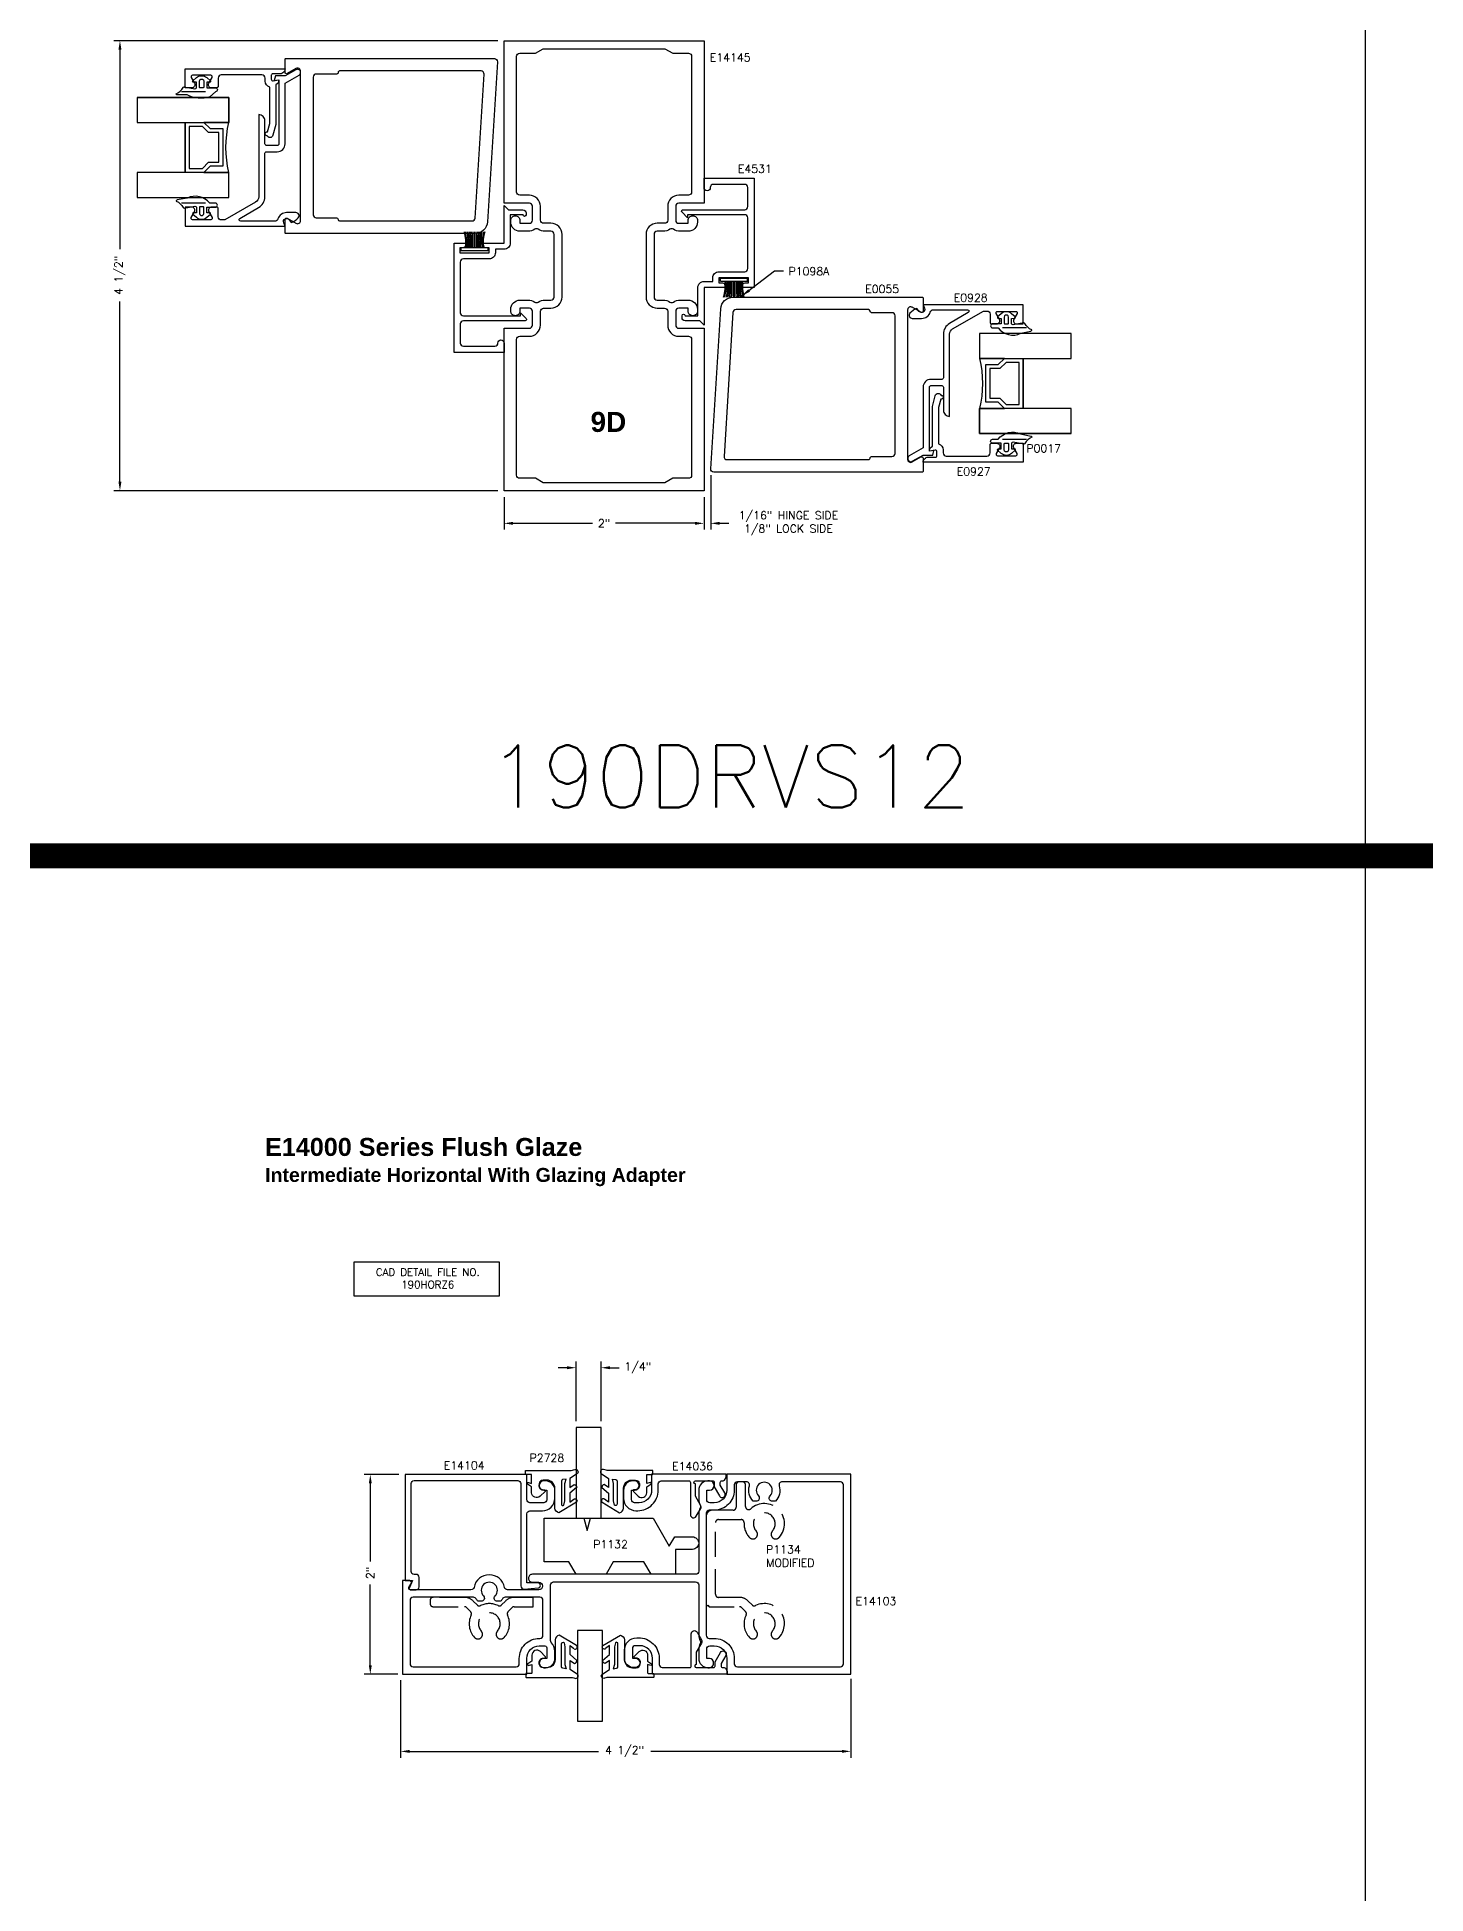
# Model space of a CAD drawing. Extents: x 0 to 139, y -24 to 89.
# Drawn here: x 42.43 to 56.32, y 29.16 to 47.72 of the extents above; entities that cross this region are included whole.
import ezdxf

# ---------------------------------------------------------------- set-up
doc = ezdxf.new("R2010")
doc.units = 0
doc.header["$MEASUREMENT"] = 0
doc.linetypes.add('HIDDEN', pattern=[0.375, 0.25, -0.125])
doc.layers.get('DEFPOINTS').update_dxf_attribs({"linetype": 'CONTINUOUS'})
for name, color, linetype in [('R-ANNO-DIMS', 3, 'CONTINUOUS'), ('R-ANNO-TEXT', 6, 'CONTINUOUS'), ('R-DET1', 4, 'CONTINUOUS'), ('R-DET2', 2, 'CONTINUOUS'), ('R-DET3', 5, 'CONTINUOUS'), ('R-OTLN', 1, 'CONTINUOUS'), ('R-PAT1', 5, 'CONTINUOUS'), ('TITLE', 7, 'CONTINUOUS')]:
    doc.layers.add(name, color=color, linetype=linetype)
doc.styles.get("Standard").update_dxf_attribs({"font": 'simplex'})
doc.dimstyles.new('1X', dxfattribs={"dimtxt": 0.08, "dimasz": 0.09, "dimexe": 0.0625, "dimexo": 0.0625, "dimgap": 0.062, "dimtad": 0, "dimdec": 5, "dimzin": 4, "dimtxsty": 'STANDARD', "dimcen": 0, "dimclrd": 256, "dimclre": 256, "dimclrt": 256, "dimazin": 3, "dimtfac": 1, "dimtdec": 5, "dimtofl": 0, "dimtmove": 0, "dimatfit": 3, "dimtolj": 1, "dimtzin": 4})

# ---------------------------------------------------------------- blocks, each defined once
blk = doc.blocks.new('*D45')
at = {"layer": 'DEFPOINTS', "color": 0}
for p in [(47.103, 47.688), (43.261, 43.188), (47.103, 43.188)]:
    blk.add_point(p, dxfattribs=at)
at = {"layer": 'R-ANNO-DIMS'}
for p, q in [((47.041, 47.688), (43.199, 47.688)), ((43.261, 47.598), (43.261, 45.604)), ((43.261, 43.278), (43.261, 45.08)), ((47.041, 43.188), (43.199, 43.188))]:
    blk.add_line(p, q, dxfattribs=at)
for points in [[(43.246, 47.598), (43.276, 47.598), (43.261, 47.688)], [(43.246, 43.278), (43.276, 43.278), (43.261, 43.188)]]:
    blk.add_solid(points, dxfattribs=at)
at = {"layer": 'R-ANNO-DIMS', "insert": (43.261, 45.342), "char_height": 0.08, "attachment_point": 5, "rotation": 90}
blk.add_mtext('\\A1;4 1/2"', dxfattribs=at)
blk = doc.blocks.new('*D46')
at = {"layer": 'DEFPOINTS', "color": 0}
for p in [(47.103, 43.188), (49.103, 43.188), (49.103, 42.862)]:
    blk.add_point(p, dxfattribs=at)
at = {"layer": 'R-ANNO-DIMS'}
for p, q in [((47.103, 43.125), (47.103, 42.8)), ((49.103, 43.125), (49.103, 42.8)), ((47.193, 42.862), (47.988, 42.862)), ((49.013, 42.862), (48.218, 42.862))]:
    blk.add_line(p, q, dxfattribs=at)
for points in [[(47.193, 42.877), (47.193, 42.847), (47.103, 42.862)], [(49.013, 42.877), (49.013, 42.847), (49.103, 42.862)]]:
    blk.add_solid(points, dxfattribs=at)
at = {"layer": 'R-ANNO-DIMS', "insert": (48.103, 42.862), "char_height": 0.08, "attachment_point": 5}
blk.add_mtext('\\A1;2"', dxfattribs=at)
blk = doc.blocks.new('*D47')
at = {"layer": 'DEFPOINTS', "color": 0}
for p in [(49.17, 43.405), (49.103, 43.188), (49.17, 42.862)]:
    blk.add_point(p, dxfattribs=at)
at = {"layer": 'R-ANNO-DIMS'}
for p, q in [((49.17, 43.342), (49.17, 42.8)), ((49.103, 43.125), (49.103, 42.8)), ((49.013, 42.862), (48.923, 42.862)), ((49.26, 42.862), (49.35, 42.862))]:
    blk.add_line(p, q, dxfattribs=at)
for points in [[(49.013, 42.877), (49.013, 42.847), (49.103, 42.862)], [(49.26, 42.877), (49.26, 42.847), (49.17, 42.862)]]:
    blk.add_solid(points, dxfattribs=at)
at = {"layer": 'R-ANNO-DIMS', "insert": (49.947, 42.862), "char_height": 0.08, "attachment_point": 5}
blk.add_mtext('\\A1;1/16" HINGE SIDE\\P1/8" LOCK SIDE', dxfattribs=at)
blk = doc.blocks.new('*D62')
at = {"layer": 'DEFPOINTS', "color": 0}
for p in [(46.068, 31.359), (50.571, 31.37), (50.571, 30.583)]:
    blk.add_point(p, dxfattribs=at)
at = {"layer": 'R-ANNO-DIMS'}
for p, q in [((46.068, 31.296), (46.068, 30.52)), ((50.571, 31.308), (50.571, 30.52)), ((46.158, 30.583), (48.046, 30.583)), ((50.481, 30.583), (48.57, 30.583))]:
    blk.add_line(p, q, dxfattribs=at)
for points in [[(46.158, 30.598), (46.158, 30.568), (46.068, 30.583)], [(50.481, 30.598), (50.481, 30.568), (50.571, 30.583)]]:
    blk.add_solid(points, dxfattribs=at)
at = {"layer": 'R-ANNO-DIMS', "insert": (48.308, 30.583), "char_height": 0.08, "attachment_point": 5}
blk.add_mtext('\\A1;4 1/2"', dxfattribs=at)
blk = doc.blocks.new('*D63')
at = {"layer": 'DEFPOINTS', "color": 0}
for p in [(45.765, 33.353), (46.113, 33.353), (46.102, 31.354)]:
    blk.add_point(p, dxfattribs=at)
at = {"layer": 'R-ANNO-DIMS'}
for p, q in [((46.05, 33.353), (45.703, 33.353)), ((45.765, 33.263), (45.765, 32.482)), ((45.765, 31.444), (45.765, 32.252)), ((46.04, 31.354), (45.703, 31.354))]:
    blk.add_line(p, q, dxfattribs=at)
for points in [[(45.75, 33.263), (45.78, 33.263), (45.765, 33.353)], [(45.75, 31.444), (45.78, 31.444), (45.765, 31.354)]]:
    blk.add_solid(points, dxfattribs=at)
at = {"layer": 'R-ANNO-DIMS', "insert": (45.765, 32.367), "char_height": 0.08, "attachment_point": 5, "rotation": 90}
blk.add_mtext('\\A1;2"', dxfattribs=at)
blk = doc.blocks.new('WEATHERING')
at = {"layer": 'R-DET2'}
for p, q in [((0, 0), (0, -0.27)), ((0, 0), (0.03, 0)), ((0.03, 0), (0.03, -0.27)), ((0, -0.129), (-0.16, -0.129)), ((0, -0.139), (-0.16, -0.139)), ((0, -0.27), (0.03, -0.27))]:
    blk.add_line(p, q, dxfattribs=at)
for centre, radius, start, end in [((-0.056, 0.313), 0.361, 253.2416, 278.8875), ((-0.056, 0.313), 0.371, 253.7056, 278.6489), ((-0.057, 0.486), 0.557, 259.3278, 275.8729), ((-0.057, 0.486), 0.566, 259.5182, 275.7701), ((-0.063, 0.677), 0.77, 262.7557, 274.6832), ((-0.063, 0.677), 0.78, 262.849, 274.6238), ((-0.066, 1.463), 1.578, 266.5833, 272.3941), ((-0.067, -1.773), 1.619, 87.6382, 93.304), ((-0.064, -0.966), 0.8, 85.4377, 96.9231), ((-0.064, -0.966), 0.79, 85.3793, 97.0112), ((-0.058, -0.769), 0.58, 84.3053, 100.1631), ((-0.058, -0.769), 0.57, 84.2043, 100.3432), ((-0.056, -0.591), 0.38, 81.4567, 105.8164), ((-0.056, -0.591), 0.37, 81.2223, 106.2556)]:
    blk.add_arc(centre, radius, start, end, dxfattribs=at)
blk = doc.blocks.new('*D274')
at = {"layer": 'DEFPOINTS', "color": 0}
for p in [(48.073, 34.419), (47.823, 33.822), (48.073, 33.822)]:
    blk.add_point(p, dxfattribs=at)
at = {"layer": 'R-ANNO-DIMS', "linetype": 'BYBLOCK'}
for p, q in [((47.733, 34.419), (47.643, 34.419)), ((47.823, 33.884), (47.823, 34.481)), ((48.073, 33.884), (48.073, 34.481)), ((48.163, 34.419), (48.253, 34.419))]:
    blk.add_line(p, q, dxfattribs=at)
at = {"layer": 'R-ANNO-DIMS'}
for points in [[(47.733, 34.434), (47.733, 34.404), (47.823, 34.419)], [(48.163, 34.434), (48.163, 34.404), (48.073, 34.419)]]:
    blk.add_solid(points, dxfattribs=at)
at = {"layer": 'R-ANNO-DIMS', "insert": (48.441, 34.419), "char_height": 0.08, "attachment_point": 5}
blk.add_mtext('\\A1;1/4"', dxfattribs=at)
blk = doc.blocks.new('P2728_GASKET')
at = {"layer": 'R-DET2'}
blk.add_lwpolyline([(86.461, 33.362), (86.567, 33.537, 0.301952), (86.52, 33.577), (86.32, 33.577, -0.414214), (86.24, 33.657), (86.24, 33.695, -0.388879), (86.276, 33.735), (86.292, 33.736, -0.440011), (86.336, 33.696), (86.336, 33.682, 0.668179), (86.353, 33.675), (86.401, 33.724, 0.668179), (86.366, 33.809), (86.307, 33.809), (86.279, 33.849, 0.836323), (86.264, 33.842), (86.273, 33.809), (86.189, 33.809, -0.414214), (86.183, 33.815), (86.183, 33.865, 0.414214), (86.177, 33.871), (86.149, 33.871, 0.414214), (86.143, 33.865), (86.143, 33.427, -0.083245), (86.135, 33.378), (86.135, 33.378)], format="xyb", dxfattribs=at)
for points in [[(86.174, 33.352), (86.223, 33.426), (86.314, 33.426), (86.283, 33.384)], [(86.313, 33.359), (86.371, 33.426), (86.462, 33.426), (86.431, 33.388)]]:
    blk.add_lwpolyline(points, dxfattribs=at)
blk.add_lwpolyline([(86.235, 33.499, -0.372312), (86.249, 33.512), (86.48, 33.512, -0.668179), (86.49, 33.486), (86.448, 33.478), (86.274, 33.478), (86.23, 33.465)], format="xyb", close=True, dxfattribs=at)
at = {"layer": 'R-DET2', "ltscale": 0.1}
for centre, radius, start, end in [((86.157, 33.369), 0.0237, 157.7655, 314.5007), ((86.313, 33.388), 0.0297, 188.4603, 270), ((86.446, 33.375), 0.0199, 139.7022, 319.7022)]:
    blk.add_arc(centre, radius, start, end, dxfattribs=at)

msp = doc.modelspace()

# ---------------------------------------------------------------- linework, layer by layer
at = {"layer": 'R-ANNO-TEXT'}
msp.add_lwpolyline([(45.6029594, 35.4781112), (47.0544393, 35.4781112), (47.0544393, 35.1360484), (45.6029594, 35.1360484)], close=True, dxfattribs=at)
at = {"layer": 'R-DET1'}
for points in [[(44.6486645, 46.608819), (44.6486645, 46.1268051, -0.2679441748), (44.6176645, 46.0731111), (44.3094487, 45.8951631), (44.2746644, 45.8951631, -0.4142135624), (44.2436644, 45.9261631), (44.2436644, 46.0081631, 0.4142135624), (44.2286644, 46.0231631), (44.1766644, 46.0231631, 0.5773502019), (44.1498176, 45.9766631), (44.1821492, 45.9206631, -0.5773502019), (44.1691588, 45.8981631), (43.9871699, 45.8981631, -0.5773519876), (43.9741795, 45.9206631), (44.0065114, 45.9766629, 0.5773519876), (43.9796647, 46.0231631), (43.9126645, 46.0231631), (43.9126645, 45.8331631), (44.9126644, 45.8331631), (44.8988781, 45.8676584, -0.8690756106), (44.9521553, 45.8981684), (44.9746641, 45.8691629, 0.1233324455), (45.0449882, 45.9178361, 0.6447667401), (45.0217325, 45.9691631), (44.9276645, 45.969163, 0.3306536284), (44.8415118, 45.9051961, -0.3306533202), (44.811837, 45.8831631), (44.468646, 45.8831631, -0.7673263224), (44.4611459, 45.9111534), (44.6481645, 46.0191291, 0.2679502201), (44.7106645, 46.1273821), (44.7106645, 46.562163, -0.4142135624), (44.7266645, 46.578163), (44.8346645, 46.578163, 0.4142135624), (44.9126645, 46.656163), (44.9126645, 47.2632759), (45.0521645, 47.3438163, 1), (45.0211645, 47.3975098), (44.9126644, 47.3348673), (44.8169902, 47.3348673), (44.8046645, 47.2888673), (44.8506645, 47.2969783), (44.8506645, 46.656163, -0.4142135624), (44.8346645, 46.640163), (44.7266645, 46.640163, -0.4142135624), (44.7106645, 46.656163), (44.7106645, 46.886163, 0.4142135624), (44.6486645, 46.948163)], [(43.9796646, 47.2169784), (43.9126646, 47.2169784), (43.9126646, 47.4069784), (44.9126645, 47.4069784, -0.4142136795), (44.8626644, 47.3569784), (44.7896645, 47.3569784, 0.4142135624), (44.7746645, 47.3419784), (44.7746645, 47.3014537, 0.4663063931), (44.7922692, 47.2866816), (44.8506645, 47.2969783, -0.2521277737), (44.8206642, 47.2449787), (44.8206646, 46.8499782), (44.79172, 46.7419555, -0.7157527911), (44.7331702, 46.7380463, -1.1795036867), (44.7370089, 46.7773207), (44.7586646, 46.8581417), (44.7586646, 47.2236811, -0.3397134022), (44.7126645, 47.2835775), (44.7126645, 47.3139784, 0.4142135232), (44.6816645, 47.3449784), (44.2746646, 47.3449784, 0.4142136569), (44.2436646, 47.3139784), (44.2436646, 47.2319784, -0.4142135624), (44.2286646, 47.2169784), (44.1766646, 47.2169784, -0.5773651401), (44.1498185, 47.2634796), (44.1821494, 47.3194784, 0.5773517472), (44.1691591, 47.3419784), (43.98717, 47.3419784, 0.5773513623), (43.9741797, 47.3194784), (44.0064135, 47.2636467, -0.5794456886), (43.9796646, 47.2169785, 1)], [(49.041117, 45.2192789, -0.4142135624), (49.103117, 45.2812789), (49.190117, 45.2812789), (49.190118, 45.3162789, -0.4142135624), (49.252118, 45.3782789), (49.510117, 45.3782779, 0.4142135624), (49.541117, 45.4092779), (49.541117, 45.9167769, 0.4142135624), (49.510117, 45.9477769), (48.938117, 45.9477769), (48.938117, 45.9167769), (48.8824664, 45.9724274, -0.6681786379), (48.892967, 45.9977779), (49.510117, 45.9977769, 0.4142135624), (49.541117, 46.0287769), (49.541117, 46.2200279, 0.4142135624), (49.510117, 46.2510279), (49.196117, 46.2510279, 0.4233808722), (49.165119, 46.2190279, -0.9999838711), (49.103117, 46.2190289), (49.103117, 46.3130289), (49.603117, 46.3130289), (49.603117, 45.2192789), (49.490117, 45.2192789), (49.490117, 45.2432789, -0.4142135624), (49.513117, 45.2662789), (49.547118, 45.2662779), (49.547118, 45.3162789), (49.252118, 45.3162789), (49.252118, 45.2662779), (49.287117, 45.2662789, -0.4142135624), (49.310117, 45.2432789), (49.310117, 45.2192789), (49.103117, 45.2192789), (49.103117, 44.8447779), (49.060117, 44.8877779), (48.914117, 44.8877789, -0.4142135624), (48.883117, 44.9187789), (48.883117, 44.9377789, -1), (48.913117, 44.9377789), (49.041117, 44.9377789)], [(47.165117, 45.6646178, -0.4142135624), (47.103117, 45.6026178), (47.016117, 45.6026178), (47.016116, 45.5676178, -0.4142135624), (46.954116, 45.5056178), (46.696117, 45.5056188, 0.4142135624), (46.665117, 45.4746188), (46.665117, 44.9671198, 0.4142135624), (46.696117, 44.9361198), (47.268117, 44.9361198), (47.268117, 44.9671198), (47.3237675, 44.9114693, -0.6681786379), (47.313267, 44.8861188), (46.696117, 44.8861198, 0.4142135624), (46.665117, 44.8551198), (46.665117, 44.6638688, 0.4142135624), (46.696117, 44.6328688), (47.010117, 44.6328688, 0.4233808722), (47.041115, 44.6648688, -0.9999838711), (47.103117, 44.6648678), (47.103117, 44.5708678), (46.603117, 44.5708678), (46.603117, 45.6646178), (46.716117, 45.6646178), (46.716117, 45.6406178, -0.4142135624), (46.693117, 45.6176178), (46.659116, 45.6176188), (46.659116, 45.5676178), (46.954116, 45.5676178), (46.954116, 45.6176188), (46.919117, 45.6176178, -0.4142135624), (46.896117, 45.6406178), (46.896117, 45.6646178), (47.103117, 45.6646178), (47.103117, 46.0391188), (47.146117, 45.9961188), (47.292117, 45.9961178, -0.4142135624), (47.323117, 45.9651178), (47.323117, 45.9461178, -1), (47.293117, 45.9461178), (47.165117, 45.9461178)], [(51.5582838, 44.2710261), (51.5582838, 44.75304, -0.2679441748), (51.5892838, 44.806734), (51.8974996, 44.984682), (51.9322839, 44.984682, -0.4142135624), (51.9632839, 44.953682), (51.9632839, 44.871682, 0.4142135624), (51.9782839, 44.856682), (52.0302839, 44.856682, 0.5773502019), (52.0571307, 44.903182), (52.0247991, 44.959182, -0.5773502019), (52.0377895, 44.981682), (52.2197785, 44.981682, -0.5773519876), (52.2327688, 44.959182), (52.2004369, 44.9031822, 0.5773519876), (52.2272836, 44.856682), (52.2942838, 44.856682), (52.2942838, 45.046682), (51.2942839, 45.046682), (51.3080703, 45.0121867, -0.8690756106), (51.254793, 44.9816767), (51.2322842, 45.0106822, 0.1233324455), (51.1619601, 44.962009, 0.6447667401), (51.1852159, 44.910682), (51.2792838, 44.9106821, 0.3306536284), (51.3654365, 44.974649, -0.3306533202), (51.3951113, 44.996682), (51.7383024, 44.996682, -0.7673263224), (51.7458024, 44.9686917), (51.5587838, 44.860716, 0.2679502201), (51.4962838, 44.752463), (51.4962838, 44.3176821, -0.4142135624), (51.4802838, 44.3016821), (51.3722838, 44.3016821, 0.4142135624), (51.2942838, 44.2236821), (51.2942838, 43.6165692), (51.1547838, 43.5360288, 1), (51.1857838, 43.4823353), (51.2942839, 43.5449778), (51.3899582, 43.5449778), (51.4022838, 43.5909778), (51.3562838, 43.5828668), (51.3562838, 44.2236821, -0.4142135624), (51.3722838, 44.2396821), (51.4802838, 44.2396821, -0.4142135624), (51.4962838, 44.2236821), (51.4962838, 43.9936821, 0.4142135624), (51.5582838, 43.9316821)], [(52.2272837, 43.6628667), (52.2942837, 43.6628667), (52.2942837, 43.4728667), (51.2942839, 43.4728667, -0.4142136795), (51.3442839, 43.5228667), (51.4172838, 43.5228667, 0.4142135624), (51.4322838, 43.5378667), (51.4322838, 43.5783914, 0.4663063931), (51.4146791, 43.5931635), (51.3562838, 43.5828668, -0.2521277737), (51.3862841, 43.6348664), (51.3862837, 44.0298669), (51.4152283, 44.1378896, -0.7157527911), (51.4737781, 44.1417988, -1.1795036867), (51.4699394, 44.1025244), (51.4482837, 44.0217034), (51.4482837, 43.656164, -0.3397134022), (51.4942838, 43.5962676), (51.4942838, 43.5658667, 0.4142135232), (51.5252838, 43.5348667), (51.9322837, 43.5348667, 0.4142136569), (51.9632837, 43.5658667), (51.9632837, 43.6478667, -0.4142135624), (51.9782837, 43.6628667), (52.0302837, 43.6628667, -0.5773651401), (52.0571298, 43.6163655), (52.0247989, 43.5603667, 0.5773517472), (52.0377892, 43.5378667), (52.2197783, 43.5378667, 0.5773513623), (52.2327686, 43.5603667), (52.2005348, 43.6161984, -0.5794456886), (52.2272837, 43.6628666, 1)], [(47.4860953, 32.9888411, 0.4144), (47.6110953, 33.1138411), (47.6110953, 33.1938411, 0.4139789032), (47.5180953, 33.2868411), (47.5015953, 33.2868411, 1), (47.5015953, 33.1938411), (47.5310953, 33.1938411), (47.5310953, 33.0998411, -0.4129032258), (47.5000953, 33.0688411), (47.3610953, 33.0688411, -0.4129032258), (47.3300953, 33.0998411), (47.3300953, 33.3528411), (46.1129953, 33.3528411), (46.1129953, 32.2908411), (46.1879953, 32.2908411), (46.1553953, 32.2204411, 0.5484584395), (46.1699953, 32.1978411), (46.2229953, 32.1978411, 0.4133333333), (46.2529953, 32.2278411), (46.2529953, 32.2908411), (46.2529953, 32.3218411, 0.4129032258), (46.2219953, 32.3528411), (46.2029953, 32.3528411, -0.4133333333), (46.1729953, 32.3828411), (46.1729953, 33.2598411, -0.4129032258), (46.2039953, 33.2908411), (47.2390953, 33.2908411, -0.4129032258), (47.2700953, 33.2598411), (47.2700953, 32.2366411, 0.4379270187), (47.3035953, 32.2057411), (47.4438953, 32.2169411, 0.963981017), (47.4419953, 32.2668411), (47.3300953, 32.2668411), (47.3300953, 32.9578411, -0.4129032258), (47.3610953, 32.9888411), (47.4860953, 32.9888411)], [(49.3105767, 33.1683771), (49.2655247, 33.2463882), (49.2655247, 33.2728401, -0.4142135624), (49.2805247, 33.2878401), (49.2946378, 33.2878401, 0.2678077575), (49.3076243, 33.2953332), (49.3235247, 33.3228401), (49.3235247, 33.3538401), (48.5785247, 33.3538401), (48.5785247, 33.1948401, -0.4142135624), (48.4535247, 33.0698401), (48.4085247, 33.0698401, -0.4129032258), (48.3775247, 33.1008401), (48.3775247, 33.1948401), (48.4070247, 33.1948401, 1), (48.4070247, 33.2878401), (48.3905247, 33.2878401, 0.4150537634), (48.2975247, 33.1948401), (48.2975247, 33.1148401, 0.4120367457), (48.4215247, 32.9898401), (48.4395247, 32.9898401, 0.4142135624), (48.6445247, 33.1948401), (48.6445247, 33.2568401, -0.4142135624), (48.6755247, 33.2878401), (48.9515247, 33.2878401, -0.4142135624), (48.9665247, 33.2728401), (48.9665247, 32.9493401, 0.7660915713), (49.0243247, 32.9338401), (49.0695247, 33.0121401, 0.2613254343), (49.0689247, 33.0442401), (49.0165247, 33.1350401), (49.0165247, 33.2568401, -0.4133333333), (49.0015247, 33.2718401), (49.0015247, 33.2728401, -0.4133333333), (49.0165247, 33.2878401), (49.1885247, 33.2878401, -0.4142135624), (49.2035247, 33.2728401), (49.2035247, 33.2298401), (49.2568767, 33.1373771, 1)], [(49.3195075, 31.5406283), (49.2744555, 31.4626173), (49.2744555, 31.4361654, 0.4142135624), (49.2894555, 31.4211654), (49.3035686, 31.4211654, -0.2678077575), (49.316555, 31.4136723), (49.3324555, 31.3861654), (49.3324555, 31.3551654), (48.5874555, 31.3551654), (48.5874555, 31.5141654, 0.4142135624), (48.4624555, 31.6391654), (48.4174555, 31.6391654, 0.4129032258), (48.3864555, 31.6081654), (48.3864555, 31.5141654), (48.4159555, 31.5141654, -1), (48.4159555, 31.4211654), (48.3994555, 31.4211654, -0.4150537634), (48.3064555, 31.5141654), (48.3064555, 31.5941654, -0.4120367457), (48.4304555, 31.7191654), (48.4484555, 31.7191654, -0.4142135624), (48.6534555, 31.5141654), (48.6534555, 31.4521654, 0.4142135624), (48.6844555, 31.4211654), (48.9604555, 31.4211654, 0.4142135624), (48.9754555, 31.4361654), (48.9754555, 31.7596654, -0.7660915713), (49.0332555, 31.7751654), (49.0784555, 31.6968654, -0.2613254343), (49.0778555, 31.6647654), (49.0254555, 31.5739654), (49.0254555, 31.4521654, 0.4133333333), (49.0104555, 31.4371654), (49.0104555, 31.4361654, 0.4133333333), (49.0254555, 31.4211654), (49.1974555, 31.4211654, 0.4142135624), (49.2124555, 31.4361654), (49.2124555, 31.4791654), (49.2658075, 31.5716283, -1)]]:
    msp.add_lwpolyline(points, format="xyb", close=True, dxfattribs=at)
at = {"layer": 'R-DET2'}
for points in [[(43.9328072, 47.1452261), (43.8346986, 47.1452261, -0.4770370124), (43.8249175, 47.1573071, 0.1690634905), (43.8938237, 47.2192627, -0.3788088369), (43.9044763, 47.2271436), (44.009793, 47.2079296, 0.3462419148), (44.0256645, 47.2178915), (44.0256645, 47.2719784), (43.9954673, 47.2730893, -0.6086559015), (43.9900639, 47.2862341), (44.0266166, 47.3185447, -0.3786170875), (44.1297125, 47.3185447), (44.1662652, 47.2862341, -0.6086559015), (44.1608618, 47.2730893), (44.1306645, 47.2719784), (44.1306645, 47.2169784), (44.2156645, 47.2169784, -1), (44.2156645, 47.1769784), (44.1593536, 47.1248389, -0.1958478425)], [(44.0856645, 47.3030258, -0.3419987131), (44.1006645, 47.2836609), (44.1006645, 47.2249784, -0.4142135624), (44.0926645, 47.2169784), (44.0636645, 47.2169784, -0.4142135624), (44.0556645, 47.2249784), (44.0556645, 47.2836609, -0.3419987131), (44.0706645, 47.3030258, -0.1270166538)], [(43.9328073, 46.1141453), (43.8346987, 46.0949151, 0.4770370124), (43.8249177, 46.082834, -0.1690634905), (43.8938239, 46.0208785, 0.3788088369), (43.9044765, 46.0129976), (44.0097931, 46.0322117, -0.3462419148), (44.0256647, 46.0222498), (44.0256648, 45.9681629), (43.9954675, 45.967052, 0.6086559015), (43.9900642, 45.9539073), (44.0266168, 45.9215966, 0.3786170875), (44.1297128, 45.9215967), (44.1662654, 45.9539074, 0.6086559015), (44.160862, 45.9670522), (44.1306648, 45.968163), (44.1306647, 46.023163), (44.2156647, 46.0231631, 1), (44.2156647, 46.0631631), (44.1606252, 46.063163, 0.343435047)], [(44.0856648, 45.9415625, 0.3419987131), (44.1006648, 45.9609274), (44.1006647, 46.0196099, 0.4142135624), (44.0926647, 46.0276099), (44.0636647, 46.0276098, 0.4142135624), (44.0556647, 46.0196098), (44.0556648, 45.9609274, 0.3419987131), (44.0706648, 45.9415625, 0.1270166538)], [(52.2718997, 44.762787), (52.3700083, 44.7849296, 0.4770370124), (52.3797893, 44.7970107, -0.1690634905), (52.3108831, 44.8589663, 0.3788088369), (52.3002305, 44.8668472), (52.1949139, 44.8476332, -0.3462419148), (52.1790423, 44.8575951), (52.1790423, 44.911682), (52.2092396, 44.9127929, 0.6086559015), (52.2146429, 44.9259376), (52.1780903, 44.9582483, 0.3786170875), (52.0749944, 44.9582483), (52.0384417, 44.9259376, 0.6086559015), (52.0438451, 44.9127929), (52.0740423, 44.911682), (52.0740423, 44.856682), (51.9890423, 44.856682, 1), (51.9890423, 44.816682), (52.0440818, 44.816682, 0.3596715646)], [(52.1190423, 44.9427294, 0.3419987131), (52.1040423, 44.9233645), (52.1040423, 44.864682, 0.4142135624), (52.1120423, 44.856682), (52.1410423, 44.856682, 0.4142135624), (52.1490423, 44.864682), (52.1490423, 44.9233645, 0.3419987131), (52.1340423, 44.9427294, 0.1270166538)], [(52.2690651, 43.7566856), (52.3700082, 43.7346187, -0.4770370124), (52.3797892, 43.7225376, 0.1690634905), (52.310883, 43.6605821, -0.3788088369), (52.3002303, 43.6527012), (52.1949137, 43.6719154, 0.3462419148), (52.1790422, 43.6619534), (52.1790421, 43.6078665), (52.2092394, 43.6067556, -0.6086559015), (52.2146427, 43.5936109), (52.17809, 43.5613002, -0.3786170875), (52.0749941, 43.5613003), (52.0384415, 43.593611, -0.6086559015), (52.0438449, 43.6067558), (52.0740421, 43.6078666), (52.0740422, 43.6628666), (51.9890422, 43.6628667, -1), (51.9890422, 43.7028667), (52.0440817, 43.7028666, -0.3462120633)], [(52.1190421, 43.5768192, -0.3419987131), (52.1040421, 43.5961841), (52.1040422, 43.6548666, -0.4142135624), (52.1120422, 43.6628666), (52.1410422, 43.6628665, -0.4142135624), (52.1490422, 43.6548665), (52.1490421, 43.5961841, -0.3419987131), (52.1340421, 43.5768192, -0.1270166538)], [(48.1954543, 32.4788401), (48.1232856, 32.3538401), (47.8235913, 32.3538401), (47.7514225, 32.4788401), (47.5054806, 32.4788401), (47.5054806, 32.9158411), (47.9017919, 32.9158411), (47.9352856, 32.7908411), (47.9687792, 32.9158411), (48.5929179, 32.9158411), (48.7555864, 32.6340911), (48.8097129, 32.7278411), (48.9872073, 32.7278411, -0.4142135624), (49.0492073, 32.6658411), (49.0492073, 32.6648411, -0.4142135624), (48.9872073, 32.6028411), (48.8179806, 32.6028411), (48.8179806, 32.3538401), (48.5732856, 32.3538401), (48.5011168, 32.4788401)]]:
    msp.add_lwpolyline(points, format="xyb", close=True, dxfattribs=at)
for points in [[(44.1164747, 47.1769784), (43.8766987, 47.1772261)], [(43.9536919, 46.8305389), (43.9536919, 46.4105389), (44.0851234, 46.4105389), (44.1471234, 46.4725389), (44.2486919, 46.4725389), (44.2486919, 46.7685389), (44.1471234, 46.7685389), (44.0851234, 46.8305389), (43.9536919, 46.8305389)], [(44.1164749, 46.063163), (43.8766989, 46.0629152)], [(52.0882321, 44.8205988), (52.3280082, 44.8208464)], [(52.2547838, 44.0505279), (52.2547838, 44.4705279), (52.1233524, 44.4705279), (52.0613524, 44.4085279), (51.9597838, 44.4085279), (51.9597838, 44.1125279), (52.0613524, 44.1125279), (52.1233524, 44.0505279), (52.2547838, 44.0505279)], [(52.088232, 43.7028666), (52.328008, 43.7026188)], [(47.8231903, 33.8215776), (47.8231903, 32.9158411), (48.0731903, 32.9158407), (48.0731903, 33.8215776), (47.8231903, 33.8215776)], [(47.8356409, 31.79134), (47.8356409, 30.8856031), (48.0856409, 30.8856031), (48.0856409, 31.79134), (47.8356409, 31.79134)]]:
    msp.add_lwpolyline(points, dxfattribs=at)
for points in [[(43.4324915, 47.1205389), (43.4324914, 46.8705389), (44.3516919, 46.8705389), (44.3516919, 47.1205389), (43.4324914, 47.1205389), (44.3516919, 47.1205389), (44.3516919, 46.8705389), (44.1016919, 46.8705389), (44.1636919, 46.8085389), (44.2886919, 46.8085389), (44.2886919, 46.4325389), (44.1636919, 46.4325389), (44.1016919, 46.3705389), (43.9136919, 46.3705389), (43.9136919, 46.8705389), (43.9136919, 46.3705389), (43.4324914, 46.3705389), (43.4324914, 46.1205389), (44.3516919, 46.1205389), (44.3516919, 46.3705389), (44.1016919, 46.3705389), (44.3516919, 46.3705389, -0.1233101835), (44.3516919, 46.8705389, 1.5690044203)], [(52.7759842, 43.7605279), (52.7759844, 44.0105279), (51.8567838, 44.0105279), (51.8567838, 43.7605279), (52.7759844, 43.7605279), (51.8567838, 43.7605279), (51.8567838, 44.0105279), (52.1067838, 44.0105279), (52.0447838, 44.0725279), (51.9197838, 44.0725279), (51.9197838, 44.4485279), (52.0447838, 44.4485279), (52.1067838, 44.5105279), (52.2947838, 44.5105279), (52.2947838, 44.0105279), (52.2947838, 44.5105279), (52.7759844, 44.5105279), (52.7759844, 44.7605279), (51.8567838, 44.7605279), (51.8567838, 44.5105279), (52.1067838, 44.5105279), (51.8567838, 44.5105279, -0.1233101835), (51.8567838, 44.0105279, 1.5690044203)]]:
    msp.add_lwpolyline(points, format="xyb", dxfattribs=at)
at = {"layer": 'R-DET3', "linetype": 'HIDDEN'}
msp.add_lwpolyline([(49.1244318, 32.0298311), (49.1394318, 32.0448311), (49.1544318, 32.0298311), (49.4558537, 32.0298311, -0.1989123674), (49.477774, 32.0207514), (49.5172008, 31.9813245, -0.3180460654), (49.5232438, 31.9460231, 0.3065542285), (49.5567654, 31.7221003, 0.5062303828), (49.6312639, 31.7303252, 0.3278181232), (49.6252221, 31.7850501, -2.2780811719), (49.7856904, 31.7850501, 0.3278181232), (49.7796485, 31.7303252, 0.5062303828), (49.8541471, 31.7221003, 0.8256018173), (49.6182632, 32.0410425, -0.3180460654), (49.5829617, 32.0470855), (49.5435349, 32.0865123, 0.1989123674), (49.4558537, 32.1228311), (49.2484602, 32.1228311, -0.4142135624), (49.2174602, 32.1538311), (49.2174602, 32.8704945, -0.4142135624), (49.2484602, 32.9014945), (49.4727484, 32.9014945, -0.4289597164), (49.5037095, 32.8689426, 0.2010444958), (49.5567654, 32.7221003, 0.0616447566), (49.5654712, 32.7147055, 0.4311315419), (49.6312639, 32.7303252, 0.3278181232), (49.6252221, 32.7850501, -2.2780811719), (49.7856904, 32.7850501, 0.3278181232), (49.7796485, 32.7303252, 0.5062303828), (49.8541471, 32.7221003, 0.956981471), (49.5693446, 33.008087, -0.6516590583), (49.5174562, 33.0309928), (49.5174562, 33.2478301, 0.4142135624), (49.4864562, 33.2788301), (49.4554562, 33.2788301, 0.4142135624), (49.4244562, 33.2478301), (49.4244562, 33.0254945, -0.4142135624), (49.3934562, 32.9944945), (49.1864602, 32.9944945, 0.4142135624), (49.1244602, 32.9324945), (49.1244602, 32.0298594)], format="xyb", dxfattribs=at)
msp.add_lwpolyline([(47.3938462, 32.0298311), (47.3938462, 32.1228311), (47.205473, 32.1228311, 0.1989123674), (47.1170846, 32.0862194), (47.0779507, 32.0470855, -0.3180460654), (47.0426493, 32.0410425, 0.2269397181), (46.8682632, 32.0410425, -0.3180460654), (46.8329617, 32.0470855), (46.7938178, 32.0862294, 0.1989123674), (46.7054295, 32.1228411), (46.3934562, 32.1228411, 0.4142135624), (46.3624562, 32.0918411), (46.3624562, 32.0608411, 0.4142135624), (46.3934562, 32.0298411), (46.7058437, 32.0298411, -0.1989123674), (46.727764, 32.0207614), (46.7672008, 31.9813245, -0.3180460654), (46.7732438, 31.9460231, 0.3065542285), (46.8067654, 31.7221003, 0.5062303828), (46.8812639, 31.7303252, 0.3278181232), (46.8752221, 31.7850501, -2.2780811719), (47.0356904, 31.7850501, 0.3278181232), (47.0296485, 31.7303252, 0.5062303828), (47.1041471, 31.7221003, 0.3065542285), (47.1376687, 31.9460231, -0.3180460654), (47.1437116, 31.9813245), (47.1831385, 32.0207514, -0.1989123674), (47.2050588, 32.0298311)], format="xyb", close=True, dxfattribs=at)
at = {"layer": 'R-OTLN'}
for points in [[(48.819117, 44.8436947, 0.4142135624), (48.850117, 44.8126947), (49.103117, 44.8126947), (49.103117, 43.1876947), (47.103117, 43.1876947), (47.103117, 44.8126947), (47.356117, 44.8126947, 0.4142135624), (47.387117, 44.8436947), (47.387117, 44.9826947, 0.4142135624), (47.356117, 45.0136947), (47.262117, 45.0136947), (47.262117, 44.9836947, -0.4142135624), (47.216117, 44.9376947), (47.215117, 44.9376947, -0.4142135624), (47.169117, 44.9836947), (47.169117, 45.0006947, -0.4142135624), (47.262117, 45.0936947), (47.342117, 45.0936947, -0.1450639488), (47.4102259, 45.0735096, 0.2963644577), (47.444008, 45.0735096, -0.1450639488), (47.512117, 45.0936947), (47.572117, 45.0936947, 0.4142135624), (47.603117, 45.1246947), (47.603117, 45.7506947, 0.4142135624), (47.572117, 45.7816947), (47.512117, 45.7816947, -0.1450639488), (47.444008, 45.8018798, 0.2963644577), (47.4102259, 45.8018798, -0.1450639488), (47.342117, 45.7816947), (47.262117, 45.7816947, -0.4142135624), (47.169117, 45.8746947), (47.169117, 45.8916947, -0.4142135624), (47.215117, 45.9376947), (47.216117, 45.9376947, -0.4142135624), (47.262117, 45.8916947), (47.262117, 45.8616947), (47.356117, 45.8616947, 0.4142135624), (47.387117, 45.8926947), (47.387117, 46.0316947, 0.4142135624), (47.356117, 46.0626947), (47.103117, 46.0626947), (47.103117, 47.6876947), (49.103117, 47.6876947), (49.103117, 46.0626947), (48.850117, 46.0626947, 0.4142135624), (48.819117, 46.0316947), (48.819117, 45.8926947, 0.4142135624), (48.850117, 45.8616947), (48.944117, 45.8616947), (48.944117, 45.8916947, -0.4142135624), (48.990117, 45.9376947), (48.991117, 45.9376947, -0.4142135624), (49.037117, 45.8916947), (49.037117, 45.8746947, -0.4142135624), (48.944117, 45.7816947), (48.864117, 45.7816947, -0.1450639488), (48.796008, 45.8018798, 0.2963644577), (48.7622259, 45.8018798, -0.1450639488), (48.694117, 45.7816947), (48.634117, 45.7816947, 0.4142135624), (48.603117, 45.7506947), (48.603117, 45.1246947, 0.4142135624), (48.634117, 45.0936947), (48.694117, 45.0936947, -0.1450639488), (48.7622259, 45.0735096, 0.2963644577), (48.796008, 45.0735096, -0.1450639488), (48.864117, 45.0936947), (48.944117, 45.0936947, -0.4142135624), (49.037117, 45.0006947), (49.037117, 44.9836947, -0.4142135624), (48.991117, 44.9376947), (48.990117, 44.9376947, -0.4142135624), (48.944117, 44.9836947), (48.944117, 45.0136947), (48.850117, 45.0136947, 0.4142135624), (48.819117, 44.9826947)], [(47.683117, 45.7506947, 0.4142135624), (47.572117, 45.8616947), (47.498117, 45.8616947, -0.4142135624), (47.467117, 45.8926947), (47.467117, 46.0316947, 0.4142135624), (47.356117, 46.1426947), (47.259117, 46.1426947, -0.4142135624), (47.228117, 46.1736947), (47.228117, 47.5316947, -0.4142135624), (47.259117, 47.5626947), (47.416117, 47.5626947), (47.4940592, 47.6076947), (48.7121747, 47.6076947), (48.790117, 47.5626947), (48.947117, 47.5626947, -0.4142135624), (48.978117, 47.5316947), (48.978117, 46.1736947, -0.4142135624), (48.947117, 46.1426947), (48.850117, 46.1426947, 0.4142135624), (48.739117, 46.0316947), (48.739117, 45.8926947, -0.4142135624), (48.708117, 45.8616947), (48.634117, 45.8616947, 0.4142135624), (48.523117, 45.7506947), (48.523117, 45.1246947, 0.4142135624), (48.634117, 45.0136947), (48.708117, 45.0136947, -0.4142135624), (48.739117, 44.9826947), (48.739117, 44.8436947, 0.4142135624), (48.850117, 44.7326947), (48.947117, 44.7326947, -0.4142135624), (48.978117, 44.7016947), (48.978117, 43.3436947, -0.4142135624), (48.947117, 43.3126947), (48.790117, 43.3126947), (48.7121747, 43.2676947), (47.4940592, 43.2676947), (47.416117, 43.3126947), (47.259117, 43.3126947, -0.4142135624), (47.228117, 43.3436947), (47.228117, 44.7016947, -0.4142135624), (47.259117, 44.7326947), (47.356117, 44.7326947, 0.4142135624), (47.467117, 44.8436947), (47.467117, 44.9826947, -0.4142135624), (47.498117, 45.0136947), (47.572117, 45.0136947, 0.4142135624), (47.683117, 45.1246947)], [(46.8120707, 45.7601778), (44.9218707, 45.7601778, -0.4142135624), (44.9118707, 45.7701778), (44.9118707, 45.8991778, -0.5775639246), (44.9343707, 45.9121778), (45.0213707, 45.8619778, 0.5768466291), (45.0678707, 45.8887778), (45.0678707, 47.3815778, 0.5779217384), (45.0213707, 47.4084778), (44.9343707, 47.3581778, -0.5775639246), (44.9118707, 47.3711778), (44.9118707, 47.5001778, -0.4142135624), (44.9218707, 47.5101778), (47.005867, 47.5101778, -0.4326057653), (47.0368067, 47.4772451), (46.9368707, 45.8773778, -0.3958666547), (46.8120707, 45.7601778)], [(45.4288707, 47.3541778), (45.2238707, 47.3541778, 0.4142135624), (45.1928707, 47.3231778), (45.1928707, 45.9471778, 0.4142135624), (45.2238707, 45.9161778), (45.4278707, 45.9161778, -0.4133333333), (45.4428707, 45.9011778), (45.4428707, 45.9001778, 0.4133333333), (45.4578707, 45.8851778), (46.7829474, 45.8851778, 0.3960499129), (46.8138871, 45.9142443), (46.9037498, 47.3522443, 0.4326135345), (46.8728102, 47.3851778), (45.4578707, 47.3851778, 0.423001409), (45.4428707, 47.3696778, -0.4368348565)], [(49.3941632, 45.1237189), (51.2843632, 45.1237189, -0.4142135624), (51.2943632, 45.1137189), (51.2943632, 44.9847189, -0.5775639246), (51.2718632, 44.9717189), (51.1848632, 45.0219189, 0.5768466291), (51.1383632, 44.9951189), (51.1383632, 43.5023189, 0.5779217384), (51.1848632, 43.4754189), (51.2718632, 43.5257189, -0.5775639246), (51.2943632, 43.5127189), (51.2943632, 43.3837189, -0.4142135624), (51.2843632, 43.3737189), (49.2003669, 43.3737189, -0.4326057653), (49.1694272, 43.4066516), (49.2693632, 45.0065189, -0.3958666547), (49.3941632, 45.1237189)], [(50.7773632, 43.5297189), (50.9823632, 43.5297189, 0.4142135624), (51.0133632, 43.5607189), (51.0133632, 44.9367189, 0.4142135624), (50.9823632, 44.9677189), (50.7783632, 44.9677189, -0.4133333333), (50.7633632, 44.9827189), (50.7633632, 44.9837189, 0.4133333333), (50.7483632, 44.9987189), (49.4232865, 44.9987189, 0.3960499129), (49.3923468, 44.9696524), (49.3024841, 43.5316524, 0.4326135345), (49.3334237, 43.4987189), (50.7483632, 43.4987189, 0.423001409), (50.7633632, 43.5142189, -0.4368348565)], [(49.0182073, 32.2788401, -0.4142135624), (49.0492073, 32.2478401), (49.0492073, 31.7438401, 0.1265151191), (49.0629764, 31.6902943, -0.2571461386), (49.0629764, 31.6603858, 0.1265151191), (49.0492073, 31.6068401), (49.0492073, 31.51284, 0.4142132454), (49.1422083, 31.4198391), (49.1587083, 31.4198401, 0.8637118889), (49.1587083, 31.5128401), (49.1292073, 31.5128418), (49.1292073, 31.6068401, -0.4142135624), (49.1602073, 31.6378401), (49.2052083, 31.6378401, -0.4142135624), (49.3302083, 31.5128401), (49.3302083, 31.3538401), (50.5722083, 31.3538401), (50.5722083, 33.3538401), (49.3302083, 33.3538401), (49.3302083, 33.1948401, -0.4142135624), (49.2052083, 33.0698401), (49.1602073, 33.0698401, -0.4142135624), (49.1292073, 33.1008401), (49.1292073, 33.1948391), (49.1587083, 33.1948391, 1), (49.1587083, 33.2878391), (49.1422083, 33.2878401, 0.4142198612), (49.0492073, 33.1948391), (49.0492073, 33.1008401, 0.1265151191), (49.0629764, 33.0472943, -0.2571461386), (49.0629764, 33.0173858, 0.1265151191), (49.0492073, 32.9638401), (49.0492073, 32.3848401, -0.4142135624), (49.0182073, 32.3538401), (47.3865923, 32.3538401, 0.4142135624), (47.3465923, 32.3138401, 0.4142135624), (47.3865923, 32.2738401), (47.4495923, 32.2738401, -0.4142135624), (47.4865923, 32.2368401), (47.4865923, 32.2353411, -0.4142135624), (47.4495923, 32.1983411), (47.1385955, 32.1983411, -0.3577911887), (47.1081914, 32.2232917, 0.8206356711), (46.8022131, 32.2232917, -0.3577911887), (46.7718091, 32.1983411), (46.1640433, 32.1983411, -0.5773640241), (46.1510523, 32.2208411), (46.1802083, 32.2713401), (46.1602083, 32.2913411), (46.0872083, 32.2913411), (46.0872083, 31.3538401), (47.3302083, 31.3538401), (47.3302083, 31.5128401, -0.4142135624), (47.4552083, 31.6378401), (47.5102093, 31.6378401, -0.4849835403), (47.5312093, 31.6068401), (47.5312093, 31.5128401), (47.5017083, 31.5128401, 1), (47.5017083, 31.4198401), (47.5182093, 31.4198401, 0.4142135624), (47.6112093, 31.5128401), (47.6112093, 31.5828401, 0.1963699188), (47.5754585, 31.6703591, -0.1963699188), (47.5665923, 31.6920638), (47.5665923, 32.2478401, -0.4142135624), (47.5975923, 32.2788401)], [(49.6242089, 33.0838401), (49.5946605, 33.0838401, -0.276019293), (49.5565613, 33.2387537, 0.5042825245), (49.5269228, 33.2788401), (49.4362083, 33.2788401, 0.4142135624), (49.4052083, 33.2478401), (49.4052083, 33.1948401, -0.4142135624), (49.2052083, 32.9948401), (49.1552073, 32.9948401, 0.4142135624), (49.1242073, 32.9638401), (49.1242073, 31.7438401, 0.4142135624), (49.1552073, 31.7128401), (49.2052083, 31.7128401, -0.4142135624), (49.4052083, 31.5128401), (49.4052083, 31.4598401, 0.4142135624), (49.4362083, 31.4288401), (50.4662083, 31.4288401, 0.4142135624), (50.4972083, 31.4598401), (50.4972083, 33.2478401, 0.4142135624), (50.4662083, 33.2788401), (49.8835405, 33.2788401, 0.5042825245), (49.8539021, 33.2387537, -0.2760198718), (49.8158026, 33.0838398), (49.7862558, 33.0838391, -0.2679560861), (49.7594082, 33.0993391), (49.7587836, 33.1004209, -0.333904179), (49.7632774, 33.1373998, 2.3477320348), (49.6471859, 33.1373998, -0.333904179), (49.6516797, 33.1004209), (49.6510557, 33.0993401, -0.2679491924)], [(47.0362023, 32.0838401, -0.6757771741), (47.0136021, 32.1367404, 2.3476027329), (46.8968024, 32.1367404, -0.6757771741), (46.8742023, 32.0838401), (46.8436288, 32.0838401, -0.0516171452), (46.8236659, 32.1090044, 0.2562196458), (46.7975252, 32.1233411), (46.1932083, 32.1233411, 0.4142135624), (46.1622083, 32.0923411), (46.1622083, 31.4598401, 0.4142135624), (46.1932083, 31.4288401), (47.2242083, 31.4288401, 0.4142135624), (47.2552083, 31.4598401), (47.2552083, 31.5128401, -0.4142135624), (47.4552083, 31.7128401), (47.4605923, 31.7128401, 0.4142135624), (47.4915923, 31.7438401), (47.4915923, 32.0923411, 0.4142135624), (47.4605923, 32.1233411), (47.1128793, 32.1233411, 0.2562196458), (47.0867387, 32.1090044, -0.0516171452), (47.0667757, 32.0838401)]]:
    msp.add_lwpolyline(points, format="xyb", close=True, dxfattribs=at)
at = {"layer": 'TITLE'}
msp.add_line((55.7132002, 88.8536196), (55.7132002, -9.779273), dxfattribs=at)
at = {"layer": 'TITLE', "const_width": 0.25}
msp.add_lwpolyline([(0.25, 39.5371733), (138.9080005, 39.5371733)], dxfattribs=at)

# ---------------------------------------------------------------- block references
at = {"layer": 'R-DET2', "xscale": -1}
for p, rotation in [((81.1877578, 119.5353225), 90), ((14.72979, -54.8208871), 270)]:
    msp.add_blockref('P2728_GASKET', p, dxfattribs=dict(at, rotation=rotation))
at = {"layer": 'R-DET2'}
for p, rotation in [((14.7208592, 119.5353225), 270), ((81.190121, -54.8208871), 90)]:
    msp.add_blockref('P2728_GASKET', p, dxfattribs=dict(at, rotation=rotation))
at = {"layer": 'R-PAT1'}
for p, rotation in [((46.9417181, 45.6176182), 270), ((49.2662414, 45.2837201), 90)]:
    msp.add_blockref('WEATHERING', p, dxfattribs=dict(at, rotation=rotation))

# ---------------------------------------------------------------- texts
at = {"layer": 'R-ANNO-TEXT', "char_height": 0.08}
for s, insert, attachment_point in [('E14145', (49.1605123, 47.5203619), 4), ('\\A1;E4531', (49.4409502, 46.4069739), 4), ('P1098A', (49.9477856, 45.3823997), 4), ('\\A1;E0055', (50.7143702, 45.2053669), 4), ('\\A1;E0928', (51.6000963, 45.1175536), 4), ('\\A1;P0017', (52.3264894, 43.611536), 4), ('E0927', (51.6300475, 43.3804245), 4), ('E14104', (46.9079372, 33.4426437), 6), ('\\A1;P2728', (47.704333, 33.5183371), 6), ('\\A1;E14036', (49.1912851, 33.4333627), 6), ('\\A1;P1132', (48.3406632, 32.6541461), 6), ('P1134\\PMODIFIED', (49.7239727, 32.5351611), 4), ('\\A1;E14103', (51.0261096, 32.0859004), 6)]:
    msp.add_mtext(s, dxfattribs=dict(at, insert=insert, attachment_point=attachment_point))
at = {"layer": 'R-ANNO-TEXT'}
for s, insert, char_height, width, attachment_point in [('{\\fArial|b1|i0|c0|p34;9D}', (48.324735, 43.976114, 6.2106922), 0.2, 7.44, 3), ('CAD DETAIL FILE NO.\\P190HORZ6', (46.3396417, 35.4125285), 0.075, 1.875, 2)]:
    msp.add_mtext(s, dxfattribs=dict(at, insert=insert, char_height=char_height, width=width, attachment_point=attachment_point))
at = {"layer": 'TITLE'}
msp.add_text('190DRVS12', height=0.625, dxfattribs=at).set_placement((46.9480293, 40.019149))
at = {"layer": 'TITLE', "insert": (44.7127185, 37.0169102, 6.2106922), "char_height": 0.18, "width": 7.44, "attachment_point": 1}
msp.add_mtext('{\\fArial|b1|i0|c0|p34;\\PE14000 Series Flush Glaze\\P\\H0.7778x;Intermediate Horizontal With Glazing Adapter}', dxfattribs=at)

# ---------------------------------------------------------------- dimensions: what is measured, and where the dimension line sits
at = {"layer": 'R-ANNO-DIMS'}
for base, p1, p2, angle, picture, middle in [((43.2613501, 43.1876947), (47.103117, 47.6876947), (47.103117, 43.1876947), 270, '*D45', (43.2613501, 45.3418558)), ((45.7652724, 33.3528411), (46.1024622, 31.3538411), (46.1129953, 33.3528411), 90, '*D63', (45.7652724, 32.3668575))]:
    dim = msp.add_linear_dim(base=base, p1=p1, p2=p2, angle=angle, dimstyle='1X', override={"dimpost": '"'}, dxfattribs=at)
    dim.commit()
    dim.dimension.update_dxf_attribs({"geometry": picture, "text_midpoint": middle, "dimtype": 160})
dim = msp.add_linear_dim(base=(49.1699908, 42.8622493), p1=(49.103117, 43.1876947), p2=(49.1699908, 43.4049689), text='<> HINGE SIDE\\P1/8" LOCK SIDE', dimstyle='1X', override={"dimpost": '"'}, dxfattribs=at)
dim.commit()
dim.dimension.update_dxf_attribs({"geometry": '*D47', "text_midpoint": (49.9472289, 42.8622493)})
dim = msp.add_linear_dim(base=(49.103117, 42.8622493), p1=(47.103117, 43.1876947), p2=(49.103117, 43.1876947), dimstyle='1X', override={"dimpost": '"'}, dxfattribs=at)
dim.commit()
dim.dimension.update_dxf_attribs({"geometry": '*D46', "text_midpoint": (48.103117, 42.8622493)})
for base, p1, p2, override, picture, middle in [((48.0731903, 34.4188427), (47.8231903, 33.8215776), (48.0731903, 33.8215776), {"dimpost": '"', "dimarcsym": 1}, '*D274', (48.4409046, 34.4188427)), ((50.5705911, 30.5828295), (46.0682966, 31.3589968), (50.5705911, 31.3701654), {"dimpost": '"'}, '*D62', (48.3075491, 30.5828295))]:
    dim = msp.add_linear_dim(base=base, p1=p1, p2=p2, dimstyle='1X', override=override, dxfattribs=at)
    dim.commit()
    dim.dimension.update_dxf_attribs({"geometry": picture, "text_midpoint": middle, "dimtype": 160})

# ---------------------------------------------------------------- leaders
at = {"layer": 'R-ANNO-TEXT'}
msp.add_leader([(49.4822909, 45.1362609), (49.8087845, 45.3857408), (49.8987845, 45.3857408)], dimstyle='1X', dxfattribs=at)

doc.saveas('drawing.dxf')
